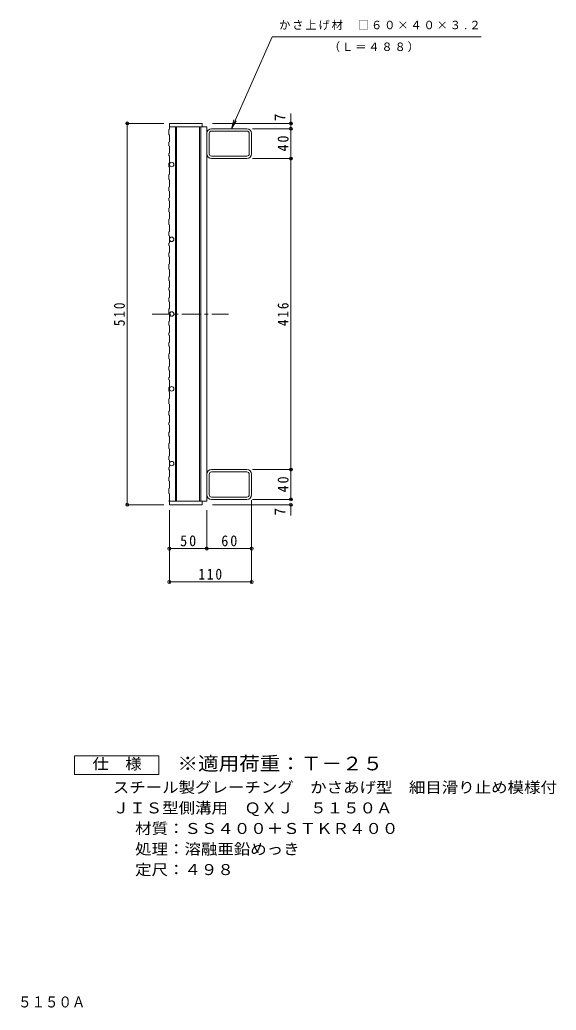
# Model space of a CAD drawing. Units: millimetres, scale not verified. Extents: x -605 to 829, y -688 to 662.
# Drawn here: x 112 to 829, y -688 to 636 of the extents above; entities that cross this region are included whole.
import ezdxf
from ezdxf.enums import TextEntityAlignment as Align

# ---------------------------------------------------------------- set-up
doc = ezdxf.new("R2010")
doc.units = ezdxf.units.MM
doc.header["$LTSCALE"] = 5
doc.header["$PDMODE"] = 32
doc.header["$PDSIZE"] = 4
doc.linetypes.add('CHAIN1', pattern=[8, 5, -1, 1, -1])
for name, color, linetype, lineweight in [('1-1_1-1ﾚｲﾔ', 2, 'Continuous', 9), ('1-2_1-2ﾚｲﾔ', 3, 'Continuous', 9), ('1-4_1-4ﾚｲﾔ', 7, 'Continuous', 9), ('1-5_1-5ﾚｲﾔ', 7, 'Continuous', 9), ('F-4_F-4ﾚｲﾔ', 2, 'Continuous', 9)]:
    doc.layers.add(name, color=color, linetype=linetype, lineweight=lineweight)
doc.layers.add('F-5_F-5ﾚｲﾔ', color=2, linetype='Continuous')
doc.styles.add('ＭＳ ゴシック', font='')
doc.styles.get('ＭＳ ゴシック').set_extended_font_data('MS Gothic')

msp = doc.modelspace()

# ---------------------------------------------------------------- linework, layer by layer
at = {"layer": '1-1_1-1ﾚｲﾔ'}
for p, q in [((415.39, 490.708), (368.19, 490.708)), ((361.79, 457.108), (361.79, 484.308)), ((364.99, 457.108), (364.99, 484.308)), ((415.39, 487.508), (368.19, 487.508)), ((418.59, 457.108), (418.59, 484.308)), ((421.79, 457.108), (421.79, 484.308)), ((368.19, 453.908), (415.39, 453.908)), ((415.39, 450.708), (368.19, 450.708)), ((361.79, 28.308), (361.79, 1.108)), ((364.99, 28.308), (364.99, 1.108)), ((415.39, 34.708), (368.19, 34.708)), ((368.19, 31.508), (415.39, 31.508)), ((418.59, 28.308), (418.59, 1.108)), ((421.79, 28.308), (421.79, 1.108)), ((415.39, -2.092), (368.19, -2.092)), ((415.39, -5.292), (368.19, -5.292))]:
    msp.add_line(p, q, dxfattribs=at)
for centre, radius, start, end in [((368.19, 484.308), 6.4, 90, 180), ((415.39, 484.308), 6.4, 0, 90), ((368.19, 484.308), 3.2, 90, 180), ((415.39, 484.308), 3.2, 0, 90), ((368.19, 457.108), 6.4, 180, 270), ((368.19, 457.108), 3.2, 180, 270), ((415.39, 457.108), 6.4, 270, 0), ((415.39, 457.108), 3.2, 270, 0), ((368.19, 28.308), 6.4, 90, 180), ((368.19, 28.308), 3.2, 90, 180), ((415.39, 28.308), 6.4, 0, 90), ((415.39, 28.308), 3.2, 0, 90), ((368.19, 1.108), 6.4, 180, 270), ((368.19, 1.108), 3.2, 180, 270), ((415.39, 1.108), 3.2, 270, 0), ((415.39, 1.108), 6.4, 270, 0)]:
    msp.add_arc(centre, radius, start, end, dxfattribs=at)
at = {"layer": '1-2_1-2ﾚｲﾔ'}
for p, q in [((311.79, 489.974), (311.79, 497.708)), ((311.79, 493.208), (361.79, 493.208)), ((319.79, -7.792), (319.79, 493.208)), ((321.29, -7.792), (321.29, 493.208)), ((352.289, 493.208), (352.289, -7.792)), ((353.79, 493.208), (353.79, -7.792)), ((361.79, 493.208), (361.79, -7.792)), ((311.79, 489.974), (310.99, 489.457)), ((310.99, 482.74), (310.99, 489.457)), ((310.99, 482.74), (311.79, 482.223)), ((311.79, 482.223), (311.79, 473.099)), ((310.99, 472.581), (311.79, 473.099)), ((310.99, 467.74), (310.99, 472.581)), ((310.99, 467.74), (311.79, 467.223)), ((311.79, 467.223), (311.79, 458.099)), ((310.99, 457.581), (311.79, 458.099)), ((310.99, 457.581), (310.99, 454.616)), ((311.79, 454.099), (310.99, 454.616)), ((311.79, 454.099), (311.79, 444.974)), ((310.99, 444.457), (311.79, 444.974)), ((310.99, 444.457), (310.99, 439.616)), ((310.99, 439.616), (311.79, 439.099)), ((311.79, 439.099), (311.79, 429.974)), ((310.99, 429.457), (311.79, 429.974)), ((310.99, 429.457), (310.99, 422.74)), ((311.79, 422.223), (310.99, 422.74)), ((310.99, 412.581), (311.79, 413.099)), ((310.99, 407.74), (310.99, 412.581)), ((311.79, 422.223), (311.79, 413.099)), ((310.99, 407.74), (311.79, 407.223)), ((310.99, 397.581), (311.79, 398.099)), ((310.99, 397.581), (310.99, 394.616)), ((311.79, 407.223), (311.79, 398.099)), ((311.79, 394.099), (310.99, 394.616)), ((310.99, 384.457), (311.79, 384.974)), ((310.99, 384.457), (310.99, 379.616)), ((311.79, 394.099), (311.79, 384.974)), ((310.99, 379.616), (311.79, 379.099)), ((311.79, 379.099), (311.79, 369.974)), ((310.99, 369.457), (311.79, 369.974)), ((310.99, 369.457), (310.99, 362.74)), ((311.79, 362.223), (310.99, 362.74)), ((311.79, 362.223), (311.79, 353.099)), ((310.99, 352.581), (311.79, 353.099)), ((310.99, 347.74), (310.99, 352.581)), ((310.99, 347.74), (311.79, 347.223)), ((311.79, 347.223), (311.79, 338.099)), ((310.99, 337.581), (311.79, 338.099)), ((310.99, 337.581), (310.99, 334.616)), ((311.79, 334.099), (310.99, 334.616)), ((311.79, 334.099), (311.79, 324.974)), ((310.99, 324.457), (311.79, 324.974)), ((310.99, 324.457), (310.99, 319.616)), ((310.99, 319.616), (311.79, 319.099)), ((311.79, 319.099), (311.79, 309.974)), ((310.99, 309.457), (311.79, 309.974)), ((310.99, 309.457), (310.99, 302.74)), ((311.79, 302.223), (310.99, 302.74)), ((310.99, 292.581), (311.79, 293.099)), ((310.99, 287.74), (310.99, 292.581)), ((311.79, 302.223), (311.79, 293.099)), ((310.99, 287.74), (311.79, 287.223)), ((311.79, 287.223), (311.79, 278.099)), ((310.99, 277.581), (311.79, 278.099)), ((310.99, 277.581), (310.99, 274.616)), ((311.79, 274.099), (310.99, 274.616)), ((310.99, 264.457), (311.79, 264.974)), ((311.79, 274.099), (311.79, 264.974)), ((310.99, 264.457), (310.99, 259.616)), ((310.99, 259.616), (311.79, 259.099)), ((311.79, 259.099), (311.79, 249.974)), ((310.99, 249.457), (311.79, 249.974)), ((310.99, 249.457), (310.99, 242.74)), ((311.79, 242.223), (310.99, 242.74)), ((311.79, 242.223), (311.79, 233.099)), ((310.99, 232.581), (311.79, 233.099)), ((310.99, 227.74), (310.99, 232.581)), ((310.99, 227.74), (311.79, 227.223)), ((311.79, 227.223), (311.79, 218.099)), ((310.99, 217.581), (311.79, 218.099)), ((310.99, 217.581), (310.99, 214.616)), ((311.79, 214.099), (310.99, 214.616)), ((311.79, 214.099), (311.79, 204.974)), ((310.99, 204.457), (311.79, 204.974)), ((310.99, 204.457), (310.99, 199.616)), ((310.99, 199.616), (311.79, 199.099)), ((311.79, 199.099), (311.79, 189.974)), ((310.99, 189.457), (311.79, 189.974)), ((310.99, 189.457), (310.99, 182.74)), ((311.79, 182.223), (310.99, 182.74)), ((310.99, 172.581), (311.79, 173.099)), ((310.99, 167.74), (310.99, 172.581)), ((311.79, 182.223), (311.79, 173.099)), ((310.99, 167.74), (311.79, 167.223)), ((311.79, 167.223), (311.79, 158.099)), ((310.99, 157.581), (311.79, 158.099)), ((310.99, 157.581), (310.99, 154.616)), ((311.79, 154.099), (310.99, 154.616)), ((311.79, 154.099), (311.79, 144.974)), ((310.99, 144.457), (311.79, 144.974)), ((310.99, 144.457), (310.99, 139.616)), ((310.99, 139.616), (311.79, 139.099)), ((311.79, 139.099), (311.79, 129.974)), ((310.99, 129.457), (311.79, 129.974)), ((310.99, 129.457), (310.99, 122.74)), ((311.79, 122.223), (310.99, 122.74)), ((311.79, 122.223), (311.79, 113.099)), ((310.99, 112.581), (311.79, 113.099)), ((310.99, 107.74), (310.99, 112.581)), ((310.99, 107.74), (311.79, 107.223)), ((311.79, 107.223), (311.79, 98.099)), ((310.99, 97.581), (311.79, 98.099)), ((310.99, 97.581), (310.99, 94.616)), ((311.79, 94.099), (310.99, 94.616)), ((311.79, 94.099), (311.79, 84.974)), ((310.99, 84.457), (311.79, 84.974)), ((310.99, 84.457), (310.99, 79.616)), ((310.99, 79.616), (311.79, 79.099)), ((310.99, 69.457), (311.79, 69.974)), ((310.99, 69.457), (310.99, 62.74)), ((311.79, 79.099), (311.79, 69.974)), ((311.79, 62.223), (310.99, 62.74)), ((310.99, 52.581), (311.79, 53.099)), ((311.79, 62.223), (311.79, 53.099)), ((310.99, 47.74), (310.99, 52.581)), ((310.99, 47.74), (311.79, 47.223)), ((311.79, 47.223), (311.79, 38.099)), ((310.99, 37.581), (311.79, 38.099)), ((310.99, 37.581), (310.99, 34.616)), ((311.79, 34.099), (310.99, 34.616)), ((311.79, 34.099), (311.79, 24.974)), ((310.99, 24.457), (311.79, 24.974)), ((310.99, 24.457), (310.99, 19.616)), ((310.99, 19.616), (311.79, 19.099)), ((311.79, 19.099), (311.79, 9.974)), ((310.99, 9.457), (311.79, 9.974)), ((310.99, 9.457), (310.99, 2.74)), ((311.79, 2.223), (310.99, 2.74)), ((311.79, 2.223), (311.79, -6.901)), ((310.99, -7.419), (311.79, -6.901)), ((310.99, -7.792), (310.99, -7.419)), ((310.99, -7.792), (361.79, -7.792)), ((311.79, -12.292), (311.79, -7.792))]:
    msp.add_line(p, q, dxfattribs=at)
at = {"layer": '1-2_1-2ﾚｲﾔ', "linetype": 'CHAIN1'}
msp.add_line((288.639, 242.708), (391.046, 242.708), dxfattribs=at)
at = {"layer": '1-2_1-2ﾚｲﾔ'}
for points in [[(311.79, 497.708), (355.79, 497.708), (355.79, 493.208)], [(311.79, -12.292), (355.79, -12.292), (355.79, -7.792)]]:
    msp.add_lwpolyline(points, dxfattribs=at)
for centre in [(314.79, 442.708), (314.79, 342.708), (314.79, 242.708), (314.79, 142.708), (314.79, 42.708)]:
    msp.add_circle(centre, 3, dxfattribs=at)
at = {"layer": '1-4_1-4ﾚｲﾔ'}
for p, q in [((449.391, 613.733), (728.773, 613.733)), ((474.324, 450.708), (474.324, 511.003)), ((304.29, 497.708), (253.905, 497.708)), ((255.405, -12.292), (255.405, 497.708)), ((369.29, 497.708), (475.824, 497.708)), ((422.89, 490.708), (475.824, 490.708)), ((422.89, 450.708), (475.824, 450.708)), ((474.324, 34.708), (474.324, 450.708)), ((422.89, 34.708), (475.824, 34.708)), ((474.324, -5.292), (474.324, 34.708)), ((304.29, -12.292), (253.905, -12.292)), ((369.29, -12.292), (475.824, -12.292)), ((421.79, -6.392), (421.79, -117.188)), ((422.89, -5.292), (475.824, -5.292)), ((474.324, -12.292), (474.324, -26.589)), ((311.79, -19.792), (311.79, -117.188)), ((361.79, -19.792), (361.79, -72.594)), ((311.79, -71.094), (361.79, -71.094)), ((361.79, -71.094), (421.79, -71.094)), ((311.79, -115.688), (421.79, -115.688))]:
    msp.add_line(p, q, dxfattribs=at)
for p in [(255.405, 497.708), (474.324, 497.708), (474.324, 490.708), (474.324, 450.708), (474.324, 34.708), (255.405, -12.292), (474.324, -5.292), (474.324, -12.292), (311.79, -71.094), (361.79, -71.094), (421.79, -71.094), (311.79, -115.688), (421.79, -115.688)]:
    msp.add_point(p, dxfattribs=at)
at = {"layer": '1-5_1-5ﾚｲﾔ'}
msp.add_line((394.668, 490.584), (401.191, 501.247), dxfattribs=at)
msp.add_lwpolyline([(449.391, 613.733), (394.668, 490.584), (398.209, 502.572)], dxfattribs=at)
at = {"layer": 'F-4_F-4ﾚｲﾔ'}
msp.add_lwpolyline([(185.118, -373.173), (185.118, -348.173), (297.618, -348.173), (297.618, -373.173)], close=True, dxfattribs=at)

# ---------------------------------------------------------------- texts
at = {"layer": '1-4_1-4ﾚｲﾔ', "color": 2, "style": 'ＭＳ ゴシック'}
for p in [(471.324, 500.86), (471.324, -26.589)]:
    msp.add_text('7', height=14.66, rotation=90, dxfattribs=at).set_placement(p, align=Align.BOTTOM_LEFT)
at = {"layer": '1-4_1-4ﾚｲﾔ', "char_height": 11, "attachment_point": 7, "style": 'ＭＳ ゴシック'}
for s, insert in [('\\T1.17;かさ上げ材\u3000□６０×４０×３.２', (458.588, 622.542)), ('\\T1.17;（Ｌ＝４８８）', (525.125, 593.147))]:
    msp.add_mtext(s, dxfattribs=dict(at, insert=insert))
at = {"layer": '1-4_1-4ﾚｲﾔ', "color": 2, "char_height": 14.66, "attachment_point": 7, "rotation": 90, "style": 'ＭＳ ゴシック'}
for s, insert in [('\\T1.27;\\W0.95;40', (471.324, 460.083)), ('\\T1.27;\\W0.9;510', (252.405, 226.458)), ('\\T1.27;\\W0.9;416', (471.324, 226.458)), ('\\T1.27;\\W0.95;40', (471.324, 4.083))]:
    msp.add_mtext(s, dxfattribs=dict(at, insert=insert))
at = {"layer": '1-4_1-4ﾚｲﾔ', "color": 2, "char_height": 14.66, "attachment_point": 7, "style": 'ＭＳ ゴシック'}
for s, insert in [('\\T1.27;\\W0.95;50', (326.165, -68.094)), ('\\T1.27;\\W0.95;60', (381.165, -68.094)), ('\\T1.27;\\W0.9;110', (350.54, -112.688))]:
    msp.add_mtext(s, dxfattribs=dict(at, insert=insert))
at = {"layer": 'F-4_F-4ﾚｲﾔ', "style": 'ＭＳ ゴシック', "width": 1.1}
for s, p in [('仕\u3000様', (208.868, -370.673)), ('スチール製グレーチング\u3000かさあげ型\u3000細目滑り止め模様付', (236.162, -402.133)), ('ＪＩＳ型側溝用\u3000ＱＸＪ\u3000５１５０Ａ', (236.162, -429.634)), ('材質：ＳＳ４００＋ＳＴＫＲ４００', (266.019, -457.132)), ('処理：溶融亜鉛めっき', (266.019, -484.633)), ('定尺：４９８', (266.019, -512.134))]:
    msp.add_text(s, height=14.66, dxfattribs=at).set_placement(p, align=Align.BOTTOM_LEFT)
at = {"layer": 'F-5_F-5ﾚｲﾔ', "color": 3, "style": 'ＭＳ ゴシック', "width": 1.1}
msp.add_text('※適用荷重：Ｔ－２５', height=18.33, dxfattribs=at).set_placement((322.618, -373.173), align=Align.BOTTOM_LEFT)
at = {"layer": 'F-5_F-5ﾚｲﾔ', "style": 'ＭＳ ゴシック', "width": 0.9}
msp.add_text('ＪＩＳ型側溝用\u3000\u3000ＱＸＪ\u3000５１５０Ａ', height=14.66, dxfattribs=at).set_placement((-124.451, -689.209), align=Align.BOTTOM_LEFT)

doc.saveas('drawing.dxf')
